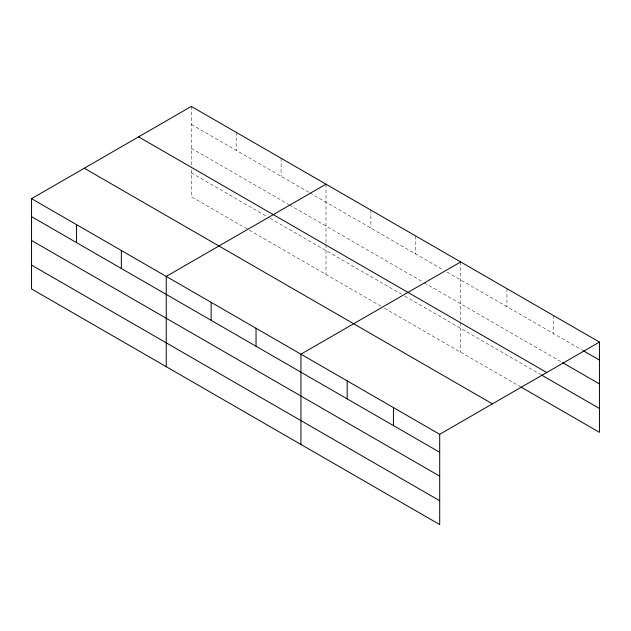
<?xml version="1.0" encoding="UTF-8"?>
<svg xmlns="http://www.w3.org/2000/svg" width="631" height="631" viewBox="0 0 631 631"><rect width="100%" height="100%" fill="white"/><g stroke="black" fill="none" stroke-linecap="round" stroke-linejoin="round"><path stroke-width="0.47" stroke-dasharray="3.15 2.37" d="M191.303 124.417L309.048 192.4M309.892 192.889L443.735 270.163M447.127 272.119L582.626 350.347M191.303 148.269L288.714 204.515M289.566 205.004L423.409 282.278M424.253 282.767L561.606 362.06M191.303 172.847L269.232 217.837M270.084 218.326L401.379 294.133M404.771 296.089L540.578 374.498M381.053 306.248L191.303 196.698L191.303 166.947M384.437 308.204L520.394 386.693M553.19 315.366L553.19 333.357M506.938 288.659L506.938 306.65M460.677 261.952L460.677 321.487M460.677 322.473L460.677 352.224M415.782 236.033L415.782 254.025M370.886 210.115L370.886 228.099M325.99 184.189L325.99 243.724M325.99 244.71L325.99 274.461M281.095 158.271L281.095 176.262M236.199 132.352L236.199 150.336M191.303 106.426L191.303 165.961"/><path stroke-width="0.95" d="M439.697 476.145L439.697 434.302L31.55 198.662L31.55 288.927L439.697 524.574L439.697 476.145L31.55 240.498M31.55 198.662L191.303 106.426L599.45 342.073L599.45 432.338L521.238 387.182M325.99 184.189L166.237 276.425L166.237 366.69M460.677 261.952L300.932 354.188L300.932 444.453M439.697 434.302L599.45 342.073M583.47 350.836L599.45 360.064M562.442 362.549L599.45 383.916M138.583 136.864L546.73 372.511M541.422 374.98L599.45 408.486M84.27 168.225L492.417 403.864M31.55 216.646L439.697 452.293M31.55 265.075L439.697 500.722M393.444 407.594L393.444 425.586M347.184 380.887L347.184 398.879M256.036 328.262L256.036 346.253M211.133 302.344L211.133 320.335M121.341 250.499L121.341 268.49M76.446 224.581L76.446 242.572"/></g></svg>
